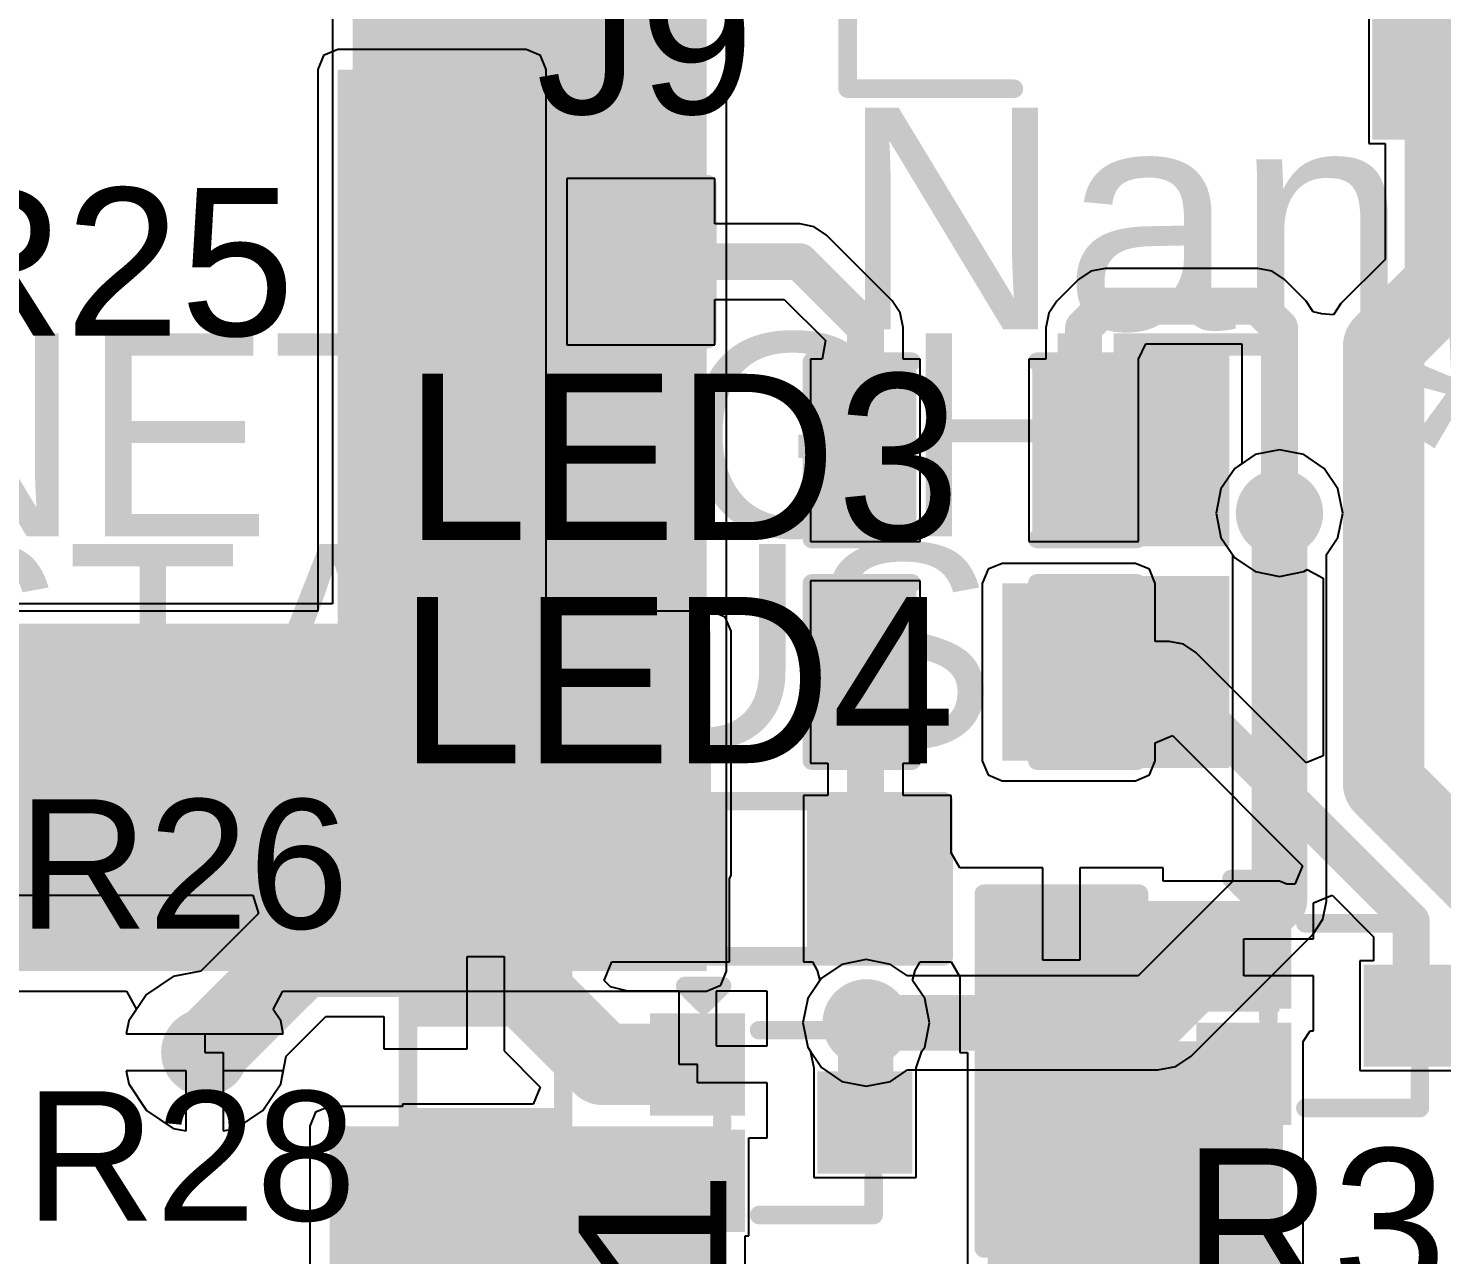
# Model space of a CAD drawing. Header units: millimetres. Extents: x -0.26 to 4.68, y -0.29 to 2.93.
# Drawn here: x 0.2682 to 0.6507, y 1.9643 to 2.2962 of the extents above; entities that cross this region are included whole.
import ezdxf

# ---------------------------------------------------------------- set-up
doc = ezdxf.new("R2010")
doc.units = ezdxf.units.MM
doc.header["$MEASUREMENT"] = 0
for name, color, linetype in [('BottomLayer', 5, 'Continuous'), ('BottomSolder', 6, 'Continuous'), ('TopLayer', 1, 'Continuous'), ('TopOverlay', 2, 'Continuous'), ('TopPaste', 8, 'Continuous'), ('TopSolder', 216, 'Continuous'), ('ViaHoleLayer', 16, 'Continuous')]:
    doc.layers.add(name, color=color, linetype=linetype)
doc.styles.add('Arial', font='arial.ttf', dxfattribs={"height": 0.2})

# ---------------------------------------------------------------- blocks, each defined once
blk = doc.blocks.new('LED_0603_14')
at = {"layer": 'TopLayer'}
for points in [[(-0.03937, 0.01969), (-0.01969, 0.01969), (-0.01969, -0.01969), (-0.03937, -0.01969)], [(0.01969, 0.01969), (0.03937, 0.01969), (0.03937, -0.01969), (0.01969, -0.01969)]]:
    blk.add_hatch(color=1, dxfattribs=at).paths.add_polyline_path(points)
at = {"layer": 'TopOverlay'}
blk.add_hatch(color=2, dxfattribs=at).paths.add_polyline_path([(0.044, -0.026), (0.069, -0.026), (0.069, 0.026), (0.044, 0.026)])
at = {"layer": 'TopPaste'}
for points in [[(-0.03937, 0.01969), (-0.01969, 0.01969), (-0.01969, -0.01969), (-0.03937, -0.01969)], [(0.01969, 0.01969), (0.03937, 0.01969), (0.03937, -0.01969), (0.01969, -0.01969)]]:
    blk.add_hatch(color=8, dxfattribs=at).paths.add_polyline_path(points)
at = {"layer": 'TopSolder'}
for points in [[(-0.04337, 0.02369), (-0.01569, 0.02369), (-0.01569, -0.02369), (-0.04337, -0.02369)], [(0.01569, 0.02369), (0.04337, 0.02369), (0.04337, -0.02369), (0.01569, -0.02369)]]:
    blk.add_hatch(color=216, dxfattribs=at).paths.add_polyline_path(points)
at = {"layer": 'TopOverlay', "const_width": 0.005}
for points in [[(-0.044, 0.024), (-0.017, 0.024)], [(-0.044, -0.024), (-0.044, 0.024)], [(0.017, 0.024), (0.044, 0.024)], [(0.044, -0.024), (0.044, 0.024)], [(-0.044, -0.024), (-0.017, -0.024)], [(0.017, -0.024), (0.044, -0.024)]]:
    blk.add_lwpolyline(points, dxfattribs=at)
at = {"layer": 'TopOverlay', "const_width": 0.0025}
for points in [[(-0.04525, 0.024, 1), (-0.04275, 0.024, 1)], [(-0.04525, 0.024, 1), (-0.04275, 0.024, 1)], [(-0.01825, 0.024, 1), (-0.01575, 0.024, 1)], [(0.01575, 0.024, 1), (0.01825, 0.024, 1)], [(0.04275, 0.024, 1), (0.04525, 0.024, 1)], [(0.04275, 0.024, 1), (0.04525, 0.024, 1)], [(-0.04525, -0.024, 1), (-0.04275, -0.024, 1)], [(-0.04525, -0.024, 1), (-0.04275, -0.024, 1)], [(-0.01825, -0.024, 1), (-0.01575, -0.024, 1)], [(0.01575, -0.024, 1), (0.01825, -0.024, 1)], [(0.04275, -0.024, 1), (0.04525, -0.024, 1)], [(0.04275, -0.024, 1), (0.04525, -0.024, 1)]]:
    blk.add_lwpolyline(points, format="xyb", close=True, dxfattribs=at)
at = {"layer": 'TopOverlay'}
blk.add_text('LED4', height=0.045, dxfattribs=at).set_placement((-0.15575, -0.02468))
blk = doc.blocks.new('R___0603_22')
at = {"layer": 'TopLayer'}
for points in [[(-0.015, 0.0175), (-0.015, -0.0175), (-0.045, -0.0175), (-0.045, 0.0175)], [(0.045, 0.0175), (0.045, -0.0175), (0.015, -0.0175), (0.015, 0.0175)]]:
    blk.add_hatch(color=1, dxfattribs=at).paths.add_polyline_path(points)
at = {"layer": 'TopPaste'}
for points in [[(-0.015, 0.0175), (-0.015, -0.0175), (-0.045, -0.0175), (-0.045, 0.0175)], [(0.045, 0.0175), (0.045, -0.0175), (0.015, -0.0175), (0.015, 0.0175)]]:
    blk.add_hatch(color=8, dxfattribs=at).paths.add_polyline_path(points)
at = {"layer": 'TopSolder'}
for points in [[(-0.011, 0.0215), (-0.011, -0.0215), (-0.049, -0.0215), (-0.049, 0.0215)], [(0.049, 0.0215), (0.049, -0.0215), (0.011, -0.0215), (0.011, 0.0215)]]:
    blk.add_hatch(color=216, dxfattribs=at).paths.add_polyline_path(points)
at = {"layer": 'TopOverlay', "const_width": 0.005}
for points in [[(-0.048, 0.021), (-0.048, -0.021)], [(0.048, 0.021), (-0.048, 0.021)], [(0.048, 0.021), (0.048, -0.021)], [(0.048, -0.021), (-0.048, -0.021)]]:
    blk.add_lwpolyline(points, dxfattribs=at)
at = {"layer": 'TopOverlay', "const_width": 0.0025}
for points in [[(-0.04925, 0.021, 1), (-0.04675, 0.021, 1)], [(-0.04925, 0.021, 1), (-0.04675, 0.021, 1)], [(0.04675, 0.021, 1), (0.04925, 0.021, 1)], [(0.04675, 0.021, 1), (0.04925, 0.021, 1)], [(-0.04925, -0.021, 1), (-0.04675, -0.021, 1)], [(-0.04925, -0.021, 1), (-0.04675, -0.021, 1)], [(0.04675, -0.021, 1), (0.04925, -0.021, 1)], [(0.04675, -0.021, 1), (0.04925, -0.021, 1)]]:
    blk.add_lwpolyline(points, format="xyb", close=True, dxfattribs=at)
blk = doc.blocks.new('R___0603_58')
at = {"layer": 'TopLayer'}
for points in [[(-0.015, 0.0175), (-0.015, -0.0175), (-0.045, -0.0175), (-0.045, 0.0175)], [(0.045, 0.0175), (0.045, -0.0175), (0.015, -0.0175), (0.015, 0.0175)]]:
    blk.add_hatch(color=1, dxfattribs=at).paths.add_polyline_path(points)
at = {"layer": 'TopPaste'}
for points in [[(-0.015, 0.0175), (-0.015, -0.0175), (-0.045, -0.0175), (-0.045, 0.0175)], [(0.045, 0.0175), (0.045, -0.0175), (0.015, -0.0175), (0.015, 0.0175)]]:
    blk.add_hatch(color=8, dxfattribs=at).paths.add_polyline_path(points)
at = {"layer": 'TopSolder'}
for points in [[(-0.011, 0.0215), (-0.011, -0.0215), (-0.049, -0.0215), (-0.049, 0.0215)], [(0.049, 0.0215), (0.049, -0.0215), (0.011, -0.0215), (0.011, 0.0215)]]:
    blk.add_hatch(color=216, dxfattribs=at).paths.add_polyline_path(points)
at = {"layer": 'TopOverlay', "const_width": 0.005}
for points in [[(-0.048, 0.021), (-0.048, -0.021)], [(-0.048, 0.021), (0.048, 0.021)], [(0.048, 0.021), (0.048, -0.021)], [(-0.048, -0.021), (0.048, -0.021)]]:
    blk.add_lwpolyline(points, dxfattribs=at)
at = {"layer": 'TopOverlay', "const_width": 0.0025}
for points in [[(-0.04925, 0.021, 1), (-0.04675, 0.021, 1)], [(-0.04925, 0.021, 1), (-0.04675, 0.021, 1)], [(0.04675, 0.021, 1), (0.04925, 0.021, 1)], [(0.04675, 0.021, 1), (0.04925, 0.021, 1)], [(-0.04925, -0.021, 1), (-0.04675, -0.021, 1)], [(-0.04925, -0.021, 1), (-0.04675, -0.021, 1)], [(0.04675, -0.021, 1), (0.04925, -0.021, 1)], [(0.04675, -0.021, 1), (0.04925, -0.021, 1)]]:
    blk.add_lwpolyline(points, format="xyb", close=True, dxfattribs=at)
blk = doc.blocks.new('R___0603_60')
at = {"layer": 'TopLayer'}
for points in [[(-0.015, 0.0175), (-0.015, -0.0175), (-0.045, -0.0175), (-0.045, 0.0175)], [(0.045, 0.0175), (0.045, -0.0175), (0.015, -0.0175), (0.015, 0.0175)]]:
    blk.add_hatch(color=1, dxfattribs=at).paths.add_polyline_path(points)
at = {"layer": 'TopPaste'}
for points in [[(-0.015, 0.0175), (-0.015, -0.0175), (-0.045, -0.0175), (-0.045, 0.0175)], [(0.045, 0.0175), (0.045, -0.0175), (0.015, -0.0175), (0.015, 0.0175)]]:
    blk.add_hatch(color=8, dxfattribs=at).paths.add_polyline_path(points)
at = {"layer": 'TopSolder'}
for points in [[(-0.011, 0.0215), (-0.011, -0.0215), (-0.049, -0.0215), (-0.049, 0.0215)], [(0.049, 0.0215), (0.049, -0.0215), (0.011, -0.0215), (0.011, 0.0215)]]:
    blk.add_hatch(color=216, dxfattribs=at).paths.add_polyline_path(points)
at = {"layer": 'TopOverlay', "const_width": 0.005}
for points in [[(-0.048, 0.021), (-0.048, -0.021)], [(-0.048, 0.021), (0.048, 0.021)], [(0.048, 0.021), (0.048, -0.021)], [(-0.048, -0.021), (0.048, -0.021)]]:
    blk.add_lwpolyline(points, dxfattribs=at)
at = {"layer": 'TopOverlay', "const_width": 0.0025}
for points in [[(-0.04925, 0.021, 1), (-0.04675, 0.021, 1)], [(-0.04925, 0.021, 1), (-0.04675, 0.021, 1)], [(0.04675, 0.021, 1), (0.04925, 0.021, 1)], [(0.04675, 0.021, 1), (0.04925, 0.021, 1)], [(-0.04925, -0.021, 1), (-0.04675, -0.021, 1)], [(-0.04925, -0.021, 1), (-0.04675, -0.021, 1)], [(0.04675, -0.021, 1), (0.04925, -0.021, 1)], [(0.04675, -0.021, 1), (0.04925, -0.021, 1)]]:
    blk.add_lwpolyline(points, format="xyb", close=True, dxfattribs=at)
blk = doc.blocks.new('R___0603_62')
at = {"layer": 'TopLayer'}
for points in [[(-0.015, 0.0175), (-0.015, -0.0175), (-0.045, -0.0175), (-0.045, 0.0175)], [(0.045, 0.0175), (0.045, -0.0175), (0.015, -0.0175), (0.015, 0.0175)]]:
    blk.add_hatch(color=1, dxfattribs=at).paths.add_polyline_path(points)
at = {"layer": 'TopPaste'}
for points in [[(-0.015, 0.0175), (-0.015, -0.0175), (-0.045, -0.0175), (-0.045, 0.0175)], [(0.045, 0.0175), (0.045, -0.0175), (0.015, -0.0175), (0.015, 0.0175)]]:
    blk.add_hatch(color=8, dxfattribs=at).paths.add_polyline_path(points)
at = {"layer": 'TopSolder'}
for points in [[(-0.011, 0.0215), (-0.011, -0.0215), (-0.049, -0.0215), (-0.049, 0.0215)], [(0.049, 0.0215), (0.049, -0.0215), (0.011, -0.0215), (0.011, 0.0215)]]:
    blk.add_hatch(color=216, dxfattribs=at).paths.add_polyline_path(points)
at = {"layer": 'TopOverlay', "const_width": 0.005}
for points in [[(0.048, 0.021), (-0.048, 0.021)], [(-0.048, 0.021), (-0.048, -0.021)], [(0.048, 0.021), (0.048, -0.021)], [(0.048, -0.021), (-0.048, -0.021)]]:
    blk.add_lwpolyline(points, dxfattribs=at)
at = {"layer": 'TopOverlay', "const_width": 0.0025}
for points in [[(-0.04925, 0.021, 1), (-0.04675, 0.021, 1)], [(-0.04925, 0.021, 1), (-0.04675, 0.021, 1)], [(0.04675, 0.021, 1), (0.04925, 0.021, 1)], [(0.04675, 0.021, 1), (0.04925, 0.021, 1)], [(-0.04925, -0.021, 1), (-0.04675, -0.021, 1)], [(-0.04925, -0.021, 1), (-0.04675, -0.021, 1)], [(0.04675, -0.021, 1), (0.04925, -0.021, 1)], [(0.04675, -0.021, 1), (0.04925, -0.021, 1)]]:
    blk.add_lwpolyline(points, format="xyb", close=True, dxfattribs=at)
blk = doc.blocks.new('SOT_723_85')
at = {"layer": 'TopLayer'}
for points in [[(-0.00984, 0.0315), (0.00984, 0.0315), (0.00984, 0.01378), (-0.00984, 0.01378)], [(-0.02559, -0.01378), (-0.00591, -0.01378), (-0.00591, -0.0315), (-0.02559, -0.0315)], [(0.00591, -0.01378), (0.02559, -0.01378), (0.02559, -0.0315), (0.00591, -0.0315)]]:
    blk.add_hatch(color=1, dxfattribs=at).paths.add_polyline_path(points)
at = {"layer": 'TopPaste'}
for points in [[(-0.00984, 0.0315), (0.00984, 0.0315), (0.00984, 0.01378), (-0.00984, 0.01378)], [(-0.02559, -0.01378), (-0.00591, -0.01378), (-0.00591, -0.0315), (-0.02559, -0.0315)], [(0.00591, -0.01378), (0.02559, -0.01378), (0.02559, -0.0315), (0.00591, -0.0315)]]:
    blk.add_hatch(color=8, dxfattribs=at).paths.add_polyline_path(points)
at = {"layer": 'TopSolder'}
for points in [[(-0.01384, 0.0355), (0.01384, 0.0355), (0.01384, 0.00978), (-0.01384, 0.00978)], [(-0.02959, -0.00978), (-0.00191, -0.00978), (-0.00191, -0.0355), (-0.02959, -0.0355)], [(0.00191, -0.00978), (0.02959, -0.00978), (0.02959, -0.0355), (0.00191, -0.0355)]]:
    blk.add_hatch(color=216, dxfattribs=at).paths.add_polyline_path(points)
at = {"layer": 'TopOverlay', "const_width": 0.005}
for points in [[(-0.015, 0.025), (-0.025, 0.025)], [(-0.025, -0.006), (-0.025, 0.025)], [(-0.015, 0.025), (-0.025, 0.025)], [(-0.025, -0.006), (-0.025, 0.025)], [(0.025, 0.025), (0.015, 0.025)], [(0.025, -0.006), (0.025, 0.025)], [(-0.032, -0.021), (-0.037, -0.016)], [(-0.037, -0.026), (-0.037, -0.016)], [(0.001, -0.016), (-0.001, -0.016)], [(-0.037, -0.026), (-0.032, -0.021)]]:
    blk.add_lwpolyline(points, dxfattribs=at)
at = {"layer": 'TopOverlay', "const_width": 0.0025}
for points in [[(-0.02625, 0.025, 1), (-0.02375, 0.025, 1)], [(-0.02625, 0.025, 1), (-0.02375, 0.025, 1)], [(-0.02625, 0.025, 1), (-0.02375, 0.025, 1)], [(-0.02625, 0.025, 1), (-0.02375, 0.025, 1)], [(-0.01625, 0.025, 1), (-0.01375, 0.025, 1)], [(-0.01625, 0.025, 1), (-0.01375, 0.025, 1)], [(0.01375, 0.025, 1), (0.01625, 0.025, 1)], [(0.02375, 0.025, 1), (0.02625, 0.025, 1)], [(0.02375, 0.025, 1), (0.02625, 0.025, 1)], [(-0.02625, -0.006, 1), (-0.02375, -0.006, 1)], [(-0.02625, -0.006, 1), (-0.02375, -0.006, 1)], [(0.02375, -0.006, 1), (0.02625, -0.006, 1)], [(-0.03825, -0.016, 1), (-0.03575, -0.016, 1)], [(-0.03825, -0.016, 1), (-0.03575, -0.016, 1)], [(-0.00225, -0.016, 1), (0.00025, -0.016, 1)], [(-0.00025, -0.016, 1), (0.00225, -0.016, 1)], [(-0.03325, -0.021, 1), (-0.03075, -0.021, 1)], [(-0.03325, -0.021, 1), (-0.03075, -0.021, 1)], [(-0.03825, -0.026, 1), (-0.03575, -0.026, 1)], [(-0.03825, -0.026, 1), (-0.03575, -0.026, 1)]]:
    blk.add_lwpolyline(points, format="xyb", close=True, dxfattribs=at)
blk = doc.blocks.new('SOT_723_86')
at = {"layer": 'TopLayer'}
for points in [[(-0.00984, 0.0315), (0.00984, 0.0315), (0.00984, 0.01378), (-0.00984, 0.01378)], [(-0.02559, -0.01378), (-0.00591, -0.01378), (-0.00591, -0.0315), (-0.02559, -0.0315)], [(0.00591, -0.01378), (0.02559, -0.01378), (0.02559, -0.0315), (0.00591, -0.0315)]]:
    blk.add_hatch(color=1, dxfattribs=at).paths.add_polyline_path(points)
at = {"layer": 'TopPaste'}
for points in [[(-0.00984, 0.0315), (0.00984, 0.0315), (0.00984, 0.01378), (-0.00984, 0.01378)], [(-0.02559, -0.01378), (-0.00591, -0.01378), (-0.00591, -0.0315), (-0.02559, -0.0315)], [(0.00591, -0.01378), (0.02559, -0.01378), (0.02559, -0.0315), (0.00591, -0.0315)]]:
    blk.add_hatch(color=8, dxfattribs=at).paths.add_polyline_path(points)
at = {"layer": 'TopSolder'}
for points in [[(-0.01384, 0.0355), (0.01384, 0.0355), (0.01384, 0.00978), (-0.01384, 0.00978)], [(-0.02959, -0.00978), (-0.00191, -0.00978), (-0.00191, -0.0355), (-0.02959, -0.0355)], [(0.00191, -0.00978), (0.02959, -0.00978), (0.02959, -0.0355), (0.00191, -0.0355)]]:
    blk.add_hatch(color=216, dxfattribs=at).paths.add_polyline_path(points)
at = {"layer": 'TopOverlay', "const_width": 0.005}
for points in [[(-0.025, -0.006), (-0.025, 0.025)], [(-0.015, 0.025), (-0.025, 0.025)], [(-0.025, -0.006), (-0.025, 0.025)], [(-0.015, 0.025), (-0.025, 0.025)], [(0.025, 0.025), (0.015, 0.025)], [(0.025, -0.006), (0.025, 0.025)], [(-0.037, -0.026), (-0.037, -0.016)], [(-0.032, -0.021), (-0.037, -0.016)], [(0.001, -0.016), (-0.001, -0.016)], [(-0.037, -0.026), (-0.032, -0.021)]]:
    blk.add_lwpolyline(points, dxfattribs=at)
at = {"layer": 'TopOverlay', "const_width": 0.0025}
for points in [[(-0.02625, 0.025, 1), (-0.02375, 0.025, 1)], [(-0.02625, 0.025, 1), (-0.02375, 0.025, 1)], [(-0.02625, 0.025, 1), (-0.02375, 0.025, 1)], [(-0.02625, 0.025, 1), (-0.02375, 0.025, 1)], [(-0.01625, 0.025, 1), (-0.01375, 0.025, 1)], [(-0.01625, 0.025, 1), (-0.01375, 0.025, 1)], [(0.01375, 0.025, 1), (0.01625, 0.025, 1)], [(0.02375, 0.025, 1), (0.02625, 0.025, 1)], [(0.02375, 0.025, 1), (0.02625, 0.025, 1)], [(-0.02625, -0.006, 1), (-0.02375, -0.006, 1)], [(-0.02625, -0.006, 1), (-0.02375, -0.006, 1)], [(0.02375, -0.006, 1), (0.02625, -0.006, 1)], [(-0.03825, -0.016, 1), (-0.03575, -0.016, 1)], [(-0.03825, -0.016, 1), (-0.03575, -0.016, 1)], [(-0.00225, -0.016, 1), (0.00025, -0.016, 1)], [(-0.00025, -0.016, 1), (0.00225, -0.016, 1)], [(-0.03325, -0.021, 1), (-0.03075, -0.021, 1)], [(-0.03325, -0.021, 1), (-0.03075, -0.021, 1)], [(-0.03825, -0.026, 1), (-0.03575, -0.026, 1)], [(-0.03825, -0.026, 1), (-0.03575, -0.026, 1)]]:
    blk.add_lwpolyline(points, format="xyb", close=True, dxfattribs=at)
blk = doc.blocks.new('LED_0603_98')
at = {"layer": 'TopLayer'}
for points in [[(-0.03937, 0.01969), (-0.01969, 0.01969), (-0.01969, -0.01969), (-0.03937, -0.01969)], [(0.01969, 0.01969), (0.03937, 0.01969), (0.03937, -0.01969), (0.01969, -0.01969)]]:
    blk.add_hatch(color=1, dxfattribs=at).paths.add_polyline_path(points)
at = {"layer": 'TopOverlay'}
blk.add_hatch(color=2, dxfattribs=at).paths.add_polyline_path([(0.044, -0.02601), (0.069, -0.02601), (0.069, 0.02599), (0.044, 0.02599)])
at = {"layer": 'TopPaste'}
for points in [[(-0.03937, 0.01969), (-0.01969, 0.01969), (-0.01969, -0.01969), (-0.03937, -0.01969)], [(0.01969, 0.01969), (0.03937, 0.01969), (0.03937, -0.01969), (0.01969, -0.01969)]]:
    blk.add_hatch(color=8, dxfattribs=at).paths.add_polyline_path(points)
at = {"layer": 'TopSolder'}
for points in [[(-0.04337, 0.02369), (-0.01569, 0.02369), (-0.01569, -0.02369), (-0.04337, -0.02369)], [(0.01569, 0.02369), (0.04337, 0.02369), (0.04337, -0.02369), (0.01569, -0.02369)]]:
    blk.add_hatch(color=216, dxfattribs=at).paths.add_polyline_path(points)
at = {"layer": 'TopOverlay', "const_width": 0.005}
for points in [[(-0.044, 0.024), (-0.017, 0.024)], [(-0.044, -0.024), (-0.044, 0.024)], [(0.017, 0.024), (0.044, 0.024)], [(0.044, -0.024), (0.044, 0.024)], [(-0.044, -0.024), (-0.017, -0.024)], [(0.017, -0.024), (0.044, -0.024)]]:
    blk.add_lwpolyline(points, dxfattribs=at)
at = {"layer": 'TopOverlay', "const_width": 0.0025}
for points in [[(-0.04525, 0.024, 1), (-0.04275, 0.024, 1)], [(-0.04525, 0.024, 1), (-0.04275, 0.024, 1)], [(-0.01825, 0.024, 1), (-0.01575, 0.024, 1)], [(0.01575, 0.024, 1), (0.01825, 0.024, 1)], [(0.04275, 0.024, 1), (0.04525, 0.024, 1)], [(0.04275, 0.024, 1), (0.04525, 0.024, 1)], [(-0.04525, -0.024, 1), (-0.04275, -0.024, 1)], [(-0.04525, -0.024, 1), (-0.04275, -0.024, 1)], [(-0.01825, -0.024, 1), (-0.01575, -0.024, 1)], [(0.01575, -0.024, 1), (0.01825, -0.024, 1)], [(0.04275, -0.024, 1), (0.04525, -0.024, 1)], [(0.04275, -0.024, 1), (0.04525, -0.024, 1)]]:
    blk.add_lwpolyline(points, format="xyb", close=True, dxfattribs=at)
at = {"layer": 'TopOverlay'}
blk.add_text('LED3', height=0.045, dxfattribs=at).set_placement((-0.15435, -0.02429))
blk = doc.blocks.new('XKNANO_113_106')
at = {"layer": 'TopLayer'}
blk.add_hatch(color=1, dxfattribs=at).paths.add_polyline_path([(0.0815, 0.2878), (0.11299, 0.2878), (0.11299, 0.24291), (0.0815, 0.24291)])
at = {"layer": 'TopPaste'}
blk.add_hatch(color=8, dxfattribs=at).paths.add_polyline_path([(0.0815, 0.2878), (0.11299, 0.2878), (0.11299, 0.24291), (0.0815, 0.24291)])
at = {"layer": 'TopSolder'}
blk.add_hatch(color=216, dxfattribs=at).paths.add_polyline_path([(0.0775, 0.2918), (0.11699, 0.2918), (0.11699, 0.23891), (0.0775, 0.23891)])
at = {"layer": 'TopOverlay', "const_width": 0.005}
for points in [[(0.259, 0.278), (0.214, 0.278)], [(0.259, 0.278), (0.259, 0.258)]]:
    blk.add_lwpolyline(points, dxfattribs=at)
at = {"layer": 'TopOverlay', "const_width": 0.0025}
for points in [[(0.21275, 0.278, 1), (0.21525, 0.278, 1)], [(0.25775, 0.278, 1), (0.26025, 0.278, 1)], [(0.25775, 0.278, 1), (0.26025, 0.278, 1)]]:
    blk.add_lwpolyline(points, format="xyb", close=True, dxfattribs=at)

msp = doc.modelspace()

# ---------------------------------------------------------------- hatches: boundary and pattern name
at = {"layer": 'BottomLayer'}
for points in [[(0.356, 2.07595), (0.45182, 2.07595), (0.45182, 2.477), (0.356, 2.477)], [(0.211, 2.041), (0.45182, 2.041), (0.45182, 2.135), (0.211, 2.135)]]:
    msp.add_hatch(color=5, dxfattribs=at).paths.add_polyline_path(points)
h = msp.add_hatch(color=5, dxfattribs=at)
edge = h.paths.add_edge_path()
edge.add_arc((0.374, 2.269), 0.01181, 0, 360)
h = msp.add_hatch(color=5, dxfattribs=at)
edge = h.paths.add_edge_path()
edge.add_arc((0.60682, 2.16495), 0.01181, 0, 360)
h = msp.add_hatch(color=5, dxfattribs=at)
edge = h.paths.add_edge_path()
edge.add_arc((0.495, 2.027), 0.01181, 0, 360)
h = msp.add_hatch(color=5, dxfattribs=at)
edge = h.paths.add_edge_path()
edge.add_arc((0.316, 2.019), 0.01181, 0, 360)
at = {"layer": 'BottomSolder'}
h = msp.add_hatch(color=6, dxfattribs=at)
edge = h.paths.add_edge_path()
edge.add_arc((0.374, 2.269), 0.00591, 0, 360)
h = msp.add_hatch(color=6, dxfattribs=at)
edge = h.paths.add_edge_path()
edge.add_arc((0.60682, 2.16495), 0.00591, 0, 360)
h = msp.add_hatch(color=6, dxfattribs=at)
edge = h.paths.add_edge_path()
edge.add_arc((0.495, 2.027), 0.00591, 0, 360)
h = msp.add_hatch(color=6, dxfattribs=at)
edge = h.paths.add_edge_path()
edge.add_arc((0.316, 2.019), 0.00591, 0, 360)
at = {"layer": 'TopLayer'}
for points in [[(0.352, 2.087), (0.403, 2.087), (0.403, 2.285), (0.352, 2.285)], [(0.56782, 2.09795), (0.56782, 2.14595), (0.53182, 2.14595), (0.53182, 2.09795)], [(0.192, 2.067), (0.453, 2.067), (0.453, 2.133), (0.192, 2.133)], [(0.60682, 2.03), (0.60682, 2.05995), (0.52782, 2.05995), (0.52782, 2.03)], [(0.60782, 1.91495), (0.60782, 2.022), (0.52782, 2.022), (0.52782, 1.91495)], [(0.45682, 1.91095), (0.45682, 1.999), (0.34982, 1.999), (0.34982, 1.91095)]]:
    msp.add_hatch(color=1, dxfattribs=at).paths.add_polyline_path(points)
h = msp.add_hatch(color=1, dxfattribs=at)
edge = h.paths.add_edge_path()
edge.add_arc((0.374, 2.269), 0.01181, 0, 360)
h = msp.add_hatch(color=1, dxfattribs=at)
edge = h.paths.add_edge_path()
edge.add_arc((0.60682, 2.16495), 0.01181, 0, 360)
h = msp.add_hatch(color=1, dxfattribs=at)
edge = h.paths.add_edge_path()
edge.add_arc((0.495, 2.027), 0.01181, 0, 360)
h = msp.add_hatch(color=1, dxfattribs=at)
edge = h.paths.add_edge_path()
edge.add_arc((0.316, 2.019), 0.01181, 0, 360)
at = {"layer": 'TopSolder'}
h = msp.add_hatch(color=216, dxfattribs=at)
edge = h.paths.add_edge_path()
edge.add_arc((0.374, 2.269), 0.00591, 0, 360)
h = msp.add_hatch(color=216, dxfattribs=at)
edge = h.paths.add_edge_path()
edge.add_arc((0.60682, 2.16495), 0.00591, 0, 360)
h = msp.add_hatch(color=216, dxfattribs=at)
edge = h.paths.add_edge_path()
edge.add_arc((0.495, 2.027), 0.00591, 0, 360)
h = msp.add_hatch(color=216, dxfattribs=at)
edge = h.paths.add_edge_path()
edge.add_arc((0.316, 2.019), 0.00591, 0, 360)
at = {"layer": 'ViaHoleLayer'}
h = msp.add_hatch(color=16, dxfattribs=at)
edge = h.paths.add_edge_path()
edge.add_arc((0.374, 2.269), 0.00591, 0, 360)
h = msp.add_hatch(color=16, dxfattribs=at)
edge = h.paths.add_edge_path()
edge.add_arc((0.60682, 2.16495), 0.00591, 0, 360)
h = msp.add_hatch(color=16, dxfattribs=at)
edge = h.paths.add_edge_path()
edge.add_arc((0.495, 2.027), 0.00591, 0, 360)
h = msp.add_hatch(color=16, dxfattribs=at)
edge = h.paths.add_edge_path()
edge.add_arc((0.316, 2.019), 0.00591, 0, 360)

# ---------------------------------------------------------------- linework, layer by layer
at = {"layer": 'BottomLayer'}
for p, q in [((0.35059, 2.477), (0.35059, 2.14041)), ((0.45723, 2.135), (0.45723, 2.38859)), ((0.60026, 2.18078), (0.5947, 2.17707)), ((0.60682, 2.18209), (0.60026, 2.18078)), ((0.61338, 2.18078), (0.60682, 2.18209)), ((0.61894, 2.17707), (0.61338, 2.18078)), ((0.5947, 2.17707), (0.59099, 2.17151)), ((0.62266, 2.17151), (0.61894, 2.17707)), ((0.59099, 2.17151), (0.58968, 2.16495)), ((0.62396, 2.16495), (0.62266, 2.17151)), ((0.58968, 2.16495), (0.59099, 2.15839)), ((0.62266, 2.15839), (0.62396, 2.16495)), ((0.59099, 2.15839), (0.59408, 2.15376)), ((0.61957, 2.15376), (0.62266, 2.15839)), ((0.59408, 2.15376), (0.59408, 2.06523)), ((0.61957, 2.05995), (0.61957, 2.15376)), ((0.35059, 2.14041), (0.26175, 2.14041)), ((0.45723, 2.041), (0.45723, 2.135)), ((0.59408, 2.06523), (0.56859, 2.03974)), ((0.6186, 2.05507), (0.61957, 2.05995)), ((0.61583, 2.05094), (0.6186, 2.05507)), ((0.58289, 2.01799), (0.61583, 2.05094)), ((0.48844, 2.04284), (0.48288, 2.03912)), ((0.495, 2.04414), (0.48844, 2.04284)), ((0.50156, 2.04284), (0.495, 2.04414)), ((0.50618, 2.03974), (0.50156, 2.04284)), ((0.45565, 2.03717), (0.45723, 2.041)), ((0.48288, 2.03912), (0.47916, 2.03356)), ((0.56859, 2.03974), (0.50618, 2.03974)), ((0.22341, 2.03559), (0.29484, 2.03559)), ((0.29484, 2.03559), (0.29751, 2.03059)), ((0.33449, 2.03059), (0.33716, 2.03559)), ((0.33716, 2.03559), (0.45182, 2.03559)), ((0.45182, 2.03559), (0.45565, 2.03717)), ((0.47916, 2.03356), (0.47786, 2.027)), ((0.29545, 2.02751), (0.29476, 2.024)), ((0.29751, 2.03059), (0.29545, 2.02751)), ((0.33655, 2.02751), (0.33449, 2.03059)), ((0.33724, 2.024), (0.33655, 2.02751)), ((0.29476, 2.024), (0.33724, 2.024)), ((0.47786, 2.027), (0.47916, 2.02044)), ((0.47916, 2.02044), (0.48288, 2.01488)), ((0.57875, 2.01523), (0.58289, 2.01799)), ((0.311, 2.014), (0.29476, 2.014)), ((0.29476, 2.014), (0.29545, 2.01049)), ((0.311, 1.99776), (0.311, 2.014)), ((0.33724, 2.014), (0.321, 2.014)), ((0.321, 2.014), (0.321, 1.99776)), ((0.33655, 2.01049), (0.33724, 2.014)), ((0.48288, 2.01488), (0.48844, 2.01116)), ((0.50156, 2.01116), (0.50618, 2.01426)), ((0.50618, 2.01426), (0.57387, 2.01426)), ((0.57387, 2.01426), (0.57875, 2.01523)), ((0.29545, 2.01049), (0.30028, 2.00328)), ((0.33172, 2.00328), (0.33655, 2.01049)), ((0.48844, 2.01116), (0.495, 2.00986)), ((0.495, 2.00986), (0.50156, 2.01116)), ((0.30028, 2.00328), (0.30749, 1.99845)), ((0.32451, 1.99845), (0.33172, 2.00328)), ((0.30749, 1.99845), (0.311, 1.99776)), ((0.321, 1.99776), (0.32451, 1.99845))]:
    msp.add_line(p, q, dxfattribs=at)
at = {"layer": 'BottomLayer', "const_width": 0.015}
for points in [[(0.60682, 2.05995), (0.60682, 2.16495)], [(0.57387, 2.027), (0.60682, 2.05995)], [(0.495, 2.027), (0.57387, 2.027)]]:
    msp.add_lwpolyline(points, dxfattribs=at)
at = {"layer": 'BottomLayer', "const_width": 0.0075}
for points in [[(0.60307, 2.16495, 1), (0.61057, 2.16495, 1)], [(0.60307, 2.05995, 1), (0.61057, 2.05995, 1)], [(0.60307, 2.05995, 1), (0.61057, 2.05995, 1)], [(0.49125, 2.027, 1), (0.49875, 2.027, 1)], [(0.57012, 2.027, 1), (0.57762, 2.027, 1)], [(0.57012, 2.027, 1), (0.57762, 2.027, 1)]]:
    msp.add_lwpolyline(points, format="xyb", close=True, dxfattribs=at)
at = {"layer": 'TopLayer'}
for p, q in [((0.63098, 2.31989), (0.63098, 2.26501)), ((0.34817, 2.28883), (0.34659, 2.285)), ((0.352, 2.29041), (0.34817, 2.28883)), ((0.403, 2.29041), (0.352, 2.29041)), ((0.40683, 2.28883), (0.403, 2.29041)), ((0.40841, 2.285), (0.40683, 2.28883)), ((0.34659, 2.285), (0.34659, 2.13841)), ((0.40841, 2.13841), (0.40841, 2.285)), ((0.63098, 2.26501), (0.63541, 2.26501)), ((0.63541, 2.26501), (0.63541, 2.23361)), ((0.454, 2.2555), (0.414, 2.2555)), ((0.414, 2.2555), (0.414, 2.2105)), ((0.454, 2.2432), (0.454, 2.2555)), ((0.477, 2.2432), (0.454, 2.2432)), ((0.4809, 2.24242), (0.477, 2.2432)), ((0.48421, 2.24021), (0.4809, 2.24242)), ((0.50198, 2.22244), (0.48421, 2.24021)), ((0.55578, 2.23042), (0.55247, 2.22821)), ((0.55968, 2.2312), (0.55578, 2.23042)), ((0.60096, 2.2312), (0.55968, 2.2312)), ((0.60487, 2.23042), (0.60096, 2.2312)), ((0.60817, 2.22821), (0.60487, 2.23042)), ((0.63541, 2.23361), (0.62346, 2.22166)), ((0.55247, 2.22821), (0.54661, 2.22235)), ((0.61403, 2.22235), (0.60817, 2.22821)), ((0.454, 2.2105), (0.454, 2.2228)), ((0.454, 2.2228), (0.47278, 2.2228)), ((0.47278, 2.2228), (0.48395, 2.21163)), ((0.50419, 2.21913), (0.50198, 2.22244)), ((0.54661, 2.22235), (0.5444, 2.21904)), ((0.61597, 2.21945), (0.61403, 2.22235)), ((0.50496, 2.21523), (0.50419, 2.21913)), ((0.5444, 2.21904), (0.54363, 2.21514)), ((0.61828, 2.21887), (0.61597, 2.21945)), ((0.62143, 2.21861), (0.61828, 2.21887)), ((0.62346, 2.22166), (0.62143, 2.21861)), ((0.50496, 2.20663), (0.50496, 2.21523)), ((0.54363, 2.21514), (0.54363, 2.20663)), ((0.48395, 2.21163), (0.48306, 2.20663)), ((0.56867, 2.20663), (0.57067, 2.2108)), ((0.57067, 2.2108), (0.59663, 2.2108)), ((0.59663, 2.2108), (0.59663, 2.17835)), ((0.414, 2.2105), (0.454, 2.2105)), ((0.48306, 2.20663), (0.47992, 2.20663)), ((0.47992, 2.20663), (0.47992, 2.15726)), ((0.50961, 2.20663), (0.50496, 2.20663)), ((0.50961, 2.15726), (0.50961, 2.20663)), ((0.54363, 2.20663), (0.53898, 2.20663)), ((0.53898, 2.20663), (0.53898, 2.15726)), ((0.56867, 2.15726), (0.56867, 2.20663)), ((0.5947, 2.17707), (0.59099, 2.17151)), ((0.59663, 2.17835), (0.5947, 2.17707)), ((0.59099, 2.17151), (0.58968, 2.16495)), ((0.58968, 2.16495), (0.59099, 2.15839)), ((0.47992, 2.15726), (0.50961, 2.15726)), ((0.53898, 2.15726), (0.56867, 2.15726)), ((0.59099, 2.15839), (0.5947, 2.15283)), ((0.528, 2.14978), (0.52641, 2.14595)), ((0.53182, 2.15136), (0.528, 2.14978)), ((0.56782, 2.15136), (0.53182, 2.15136)), ((0.57165, 2.14978), (0.56782, 2.15136)), ((0.57323, 2.14595), (0.57165, 2.14978)), ((0.5947, 2.15283), (0.60026, 2.14911)), ((0.61338, 2.14911), (0.61428, 2.14971)), ((0.61428, 2.14971), (0.61869, 2.14735)), ((0.50961, 2.14663), (0.47992, 2.14663)), ((0.47992, 2.14663), (0.47992, 2.09726)), ((0.50961, 2.09726), (0.50961, 2.14663)), ((0.52641, 2.14595), (0.52641, 2.09795)), ((0.57323, 2.13023), (0.57323, 2.14595)), ((0.60026, 2.14911), (0.60682, 2.14781)), ((0.60682, 2.14781), (0.61338, 2.14911)), ((0.61869, 2.14735), (0.61869, 2.09927)), ((0.34659, 2.13841), (0.26112, 2.13841)), ((0.453, 2.13841), (0.40841, 2.13841)), ((0.45683, 2.13683), (0.453, 2.13841)), ((0.45841, 2.133), (0.45683, 2.13683)), ((0.45841, 2.067), (0.45841, 2.133)), ((0.57696, 2.13023), (0.57323, 2.13023)), ((0.58087, 2.12946), (0.57696, 2.13023)), ((0.58417, 2.12724), (0.58087, 2.12946)), ((0.61407, 2.09735), (0.58417, 2.12724)), ((0.57323, 2.10281), (0.57785, 2.10473)), ((0.57785, 2.10473), (0.61304, 2.06954)), ((0.57323, 2.09795), (0.57323, 2.10281)), ((0.47992, 2.09726), (0.48457, 2.09726)), ((0.48457, 2.09726), (0.48457, 2.0885)), ((0.50496, 2.0885), (0.50496, 2.09726)), ((0.50496, 2.09726), (0.50961, 2.09726)), ((0.52641, 2.09795), (0.528, 2.09412)), ((0.57165, 2.09412), (0.57323, 2.09795)), ((0.61869, 2.09927), (0.61407, 2.09735)), ((0.528, 2.09412), (0.53182, 2.09254)), ((0.53182, 2.09254), (0.56782, 2.09254)), ((0.56782, 2.09254), (0.57165, 2.09412)), ((0.48457, 2.0885), (0.478, 2.0885)), ((0.478, 2.0885), (0.478, 2.0435)), ((0.518, 2.0885), (0.50496, 2.0885)), ((0.518, 2.07299), (0.518, 2.0885)), ((0.52032, 2.06895), (0.518, 2.07299)), ((0.61304, 2.06954), (0.61097, 2.06454)), ((0.458, 2.06601), (0.45841, 2.067)), ((0.458, 2.0435), (0.458, 2.06601)), ((0.523, 2.06895), (0.52032, 2.06895)), ((0.54282, 2.06895), (0.523, 2.06895)), ((0.54282, 2.04395), (0.54282, 2.06895)), ((0.57532, 2.06895), (0.55282, 2.06895)), ((0.55282, 2.06895), (0.55282, 2.04395)), ((0.57532, 2.06536), (0.57532, 2.06895)), ((0.60682, 2.06536), (0.57532, 2.06536)), ((0.60881, 2.06454), (0.60682, 2.06536)), ((0.61097, 2.06454), (0.60881, 2.06454)), ((0.25941, 2.06159), (0.32903, 2.06159)), ((0.32903, 2.06159), (0.33054, 2.05659)), ((0.61604, 2.05947), (0.62104, 2.06154)), ((0.61604, 2.0497), (0.61604, 2.05947)), ((0.62104, 2.06154), (0.63226, 2.05032)), ((0.33046, 2.05654), (0.31496, 2.04103)), ((0.33054, 2.05659), (0.33046, 2.05654)), ((0.63226, 2.05032), (0.63226, 2.04379)), ((0.59718, 2.0397), (0.59718, 2.0497)), ((0.59718, 2.0497), (0.61604, 2.0497)), ((0.387, 2.02), (0.387, 2.045)), ((0.387, 2.045), (0.397, 2.045)), ((0.397, 2.045), (0.397, 2.01943)), ((0.42407, 2.0385), (0.42614, 2.0435)), ((0.42614, 2.0435), (0.458, 2.0435)), ((0.478, 2.0435), (0.48044, 2.0435)), ((0.48044, 2.0435), (0.48176, 2.04113)), ((0.50824, 2.04113), (0.50956, 2.0435)), ((0.50956, 2.0435), (0.518, 2.0435)), ((0.518, 2.0435), (0.52032, 2.03946)), ((0.55282, 2.04395), (0.54282, 2.04395)), ((0.63226, 2.04379), (0.6286, 2.04379)), ((0.6286, 2.04379), (0.6286, 2.01411)), ((0.30749, 2.03955), (0.30028, 2.03472)), ((0.31496, 2.04103), (0.30749, 2.03955)), ((0.48176, 2.04113), (0.48247, 2.0385)), ((0.50753, 2.0385), (0.50824, 2.04113)), ((0.52032, 2.03946), (0.52032, 2.01895)), ((0.61604, 2.0397), (0.59718, 2.0397)), ((0.61604, 2.02485), (0.61604, 2.0397)), ((0.42581, 2.03677), (0.42407, 2.0385)), ((0.4305, 2.03559), (0.42581, 2.03677)), ((0.44436, 2.03559), (0.4305, 2.03559)), ((0.4305, 2.03559), (0.4305, 2.03559)), ((0.4305, 2.03559), (0.4305, 2.03559)), ((0.44436, 2.01575), (0.44436, 2.03559)), ((0.46822, 2.03559), (0.45436, 2.03559)), ((0.45436, 2.03559), (0.45436, 2.02075)), ((0.46822, 2.02075), (0.46822, 2.03559)), ((0.48247, 2.0385), (0.47916, 2.03356)), ((0.51084, 2.03356), (0.50753, 2.0385)), ((0.30028, 2.03472), (0.29545, 2.02751)), ((0.47916, 2.03356), (0.47786, 2.027)), ((0.51214, 2.027), (0.51084, 2.03356)), ((0.29545, 2.02751), (0.29476, 2.024)), ((0.33803, 2.01796), (0.34876, 2.02869)), ((0.34876, 2.02869), (0.3645, 2.02869)), ((0.3645, 2.02869), (0.3645, 2.02)), ((0.29476, 2.024), (0.316, 2.024)), ((0.316, 2.024), (0.316, 2.019)), ((0.47786, 2.027), (0.47916, 2.02044)), ((0.51084, 2.02044), (0.51214, 2.027)), ((0.61323, 2.022), (0.61514, 2.02485)), ((0.61514, 2.02485), (0.61604, 2.02485)), ((0.3645, 2.02), (0.387, 2.02)), ((0.45436, 2.02075), (0.46822, 2.02075)), ((0.47916, 2.02044), (0.47983, 2.01945)), ((0.51008, 2.01931), (0.51084, 2.02044)), ((0.61323, 1.91495), (0.61323, 2.022)), ((0.316, 2.019), (0.321, 2.019)), ((0.321, 2.019), (0.321, 1.99776)), ((0.33655, 2.01049), (0.33803, 2.01796)), ((0.397, 2.01943), (0.40681, 2.00962)), ((0.44936, 2.01575), (0.44436, 2.01575)), ((0.44936, 2.01075), (0.44936, 2.01575)), ((0.47983, 2.01945), (0.48078, 2.01484)), ((0.5085, 2.01484), (0.51008, 2.01931)), ((0.52032, 2.01895), (0.52241, 2.01895)), ((0.52241, 2.01895), (0.52241, 1.91495)), ((0.311, 2.014), (0.29476, 2.014)), ((0.29476, 2.014), (0.29545, 2.01049)), ((0.311, 1.99776), (0.311, 2.014)), ((0.48078, 2.01484), (0.48078, 2.01484)), ((0.48078, 2.01484), (0.48078, 2.01484)), ((0.48078, 2.01484), (0.48078, 1.98516)), ((0.5085, 1.98516), (0.5085, 2.01484)), ((0.5085, 2.01484), (0.5085, 2.01484)), ((0.5085, 2.01484), (0.5085, 2.01484)), ((0.6286, 2.01411), (0.65632, 2.01411)), ((0.29545, 2.01049), (0.30028, 2.00328)), ((0.33172, 2.00328), (0.33655, 2.01049)), ((0.40681, 2.00962), (0.4049, 2.005)), ((0.46822, 2.01075), (0.44936, 2.01075)), ((0.46822, 1.99591), (0.46822, 2.01075)), ((0.34982, 2.00441), (0.346, 2.00283)), ((0.3695, 2.00441), (0.34982, 2.00441)), ((0.4049, 2.005), (0.3695, 2.005)), ((0.3695, 2.005), (0.3695, 2.00441)), ((0.30028, 2.00328), (0.30749, 1.99845)), ((0.32451, 1.99845), (0.33172, 2.00328)), ((0.346, 2.00283), (0.34441, 1.999)), ((0.30749, 1.99845), (0.311, 1.99776)), ((0.321, 1.99776), (0.32451, 1.99845)), ((0.34441, 1.999), (0.34441, 1.91095)), ((0.46322, 1.96941), (0.46322, 1.99591)), ((0.46322, 1.99591), (0.46822, 1.99591)), ((0.48078, 1.98516), (0.5085, 1.98516)), ((0.46223, 1.91095), (0.46223, 1.96941)), ((0.46223, 1.96941), (0.46322, 1.96941))]:
    msp.add_line(p, q, dxfattribs=at)
for points, const_width in [([(0.65173, 2.22685), (0.65173, 2.29245)], 0.022), ([(0.374, 2.233), (0.374, 2.269)], 0.025), ([(0.374, 2.1205), (0.374, 2.233)], 0.025), ([(0.434, 2.233), (0.477, 2.233)], 0.01), ([(0.477, 2.233), (0.49477, 2.21523)], 0.01), ([(0.635, 2.21013), (0.65173, 2.22685)], 0.022), ([(0.55382, 2.21514), (0.55968, 2.221)], 0.01), ([(0.55968, 2.221), (0.60096, 2.221)], 0.01), ([(0.60096, 2.221), (0.60682, 2.21514)], 0.01), ([(0.49477, 2.18195), (0.49477, 2.21523)], 0.01), ([(0.55382, 2.18195), (0.55382, 2.21514)], 0.01), ([(0.60682, 2.16495), (0.60682, 2.21514)], 0.01), ([(0.635, 2.0917), (0.635, 2.21013)], 0.022), ([(0.374, 2.1205), (0.38964, 2.10486)], 0.025), ([(0.49477, 2.066), (0.49477, 2.12195)], 0.01), ([(0.54982, 2.12195), (0.55082, 2.12095)], 0.01), ([(0.55382, 2.12195), (0.55574, 2.12004)], 0.01), ([(0.55574, 2.12004), (0.57696, 2.12004)], 0.01), ([(0.57696, 2.12004), (0.64246, 2.05454)], 0.01), ([(0.32194, 2.1031), (0.40514, 2.10486)], 0.025), ([(0.38964, 2.10486), (0.40514, 2.10486)], 0.025), ([(0.4355, 2.0685), (0.4355, 2.1055)], 0.025), ([(0.199, 2.1005), (0.322, 2.1005)], 0.025), ([(0.635, 2.0917), (0.8093, 1.9174)], 0.022), ([(0.4355, 2.0685), (0.438, 2.066)], 0.025), ([(0.64246, 2.04631), (0.64246, 2.05454)], 0.01), ([(0.316, 2.019), (0.342, 2.045)], 0.022), ([(0.342, 2.045), (0.392, 2.045)], 0.022), ([(0.392, 2.045), (0.3945, 2.045)], 0.022), ([(0.3945, 2.045), (0.42375, 2.01575)], 0.022), ([(0.64246, 2.029), (0.64246, 2.04631)], 0.01), ([(0.64246, 2.029), (0.64246, 2.04631)], 0.01), ([(0.54096, 2.03708), (0.54782, 2.04395)], 0.012), ([(0.49482, 2.02682), (0.495, 2.027)], 0.015), ([(0.49482, 2.00018), (0.49482, 2.02682)], 0.015), ([(0.64246, 2.02895), (0.64246, 2.029)], 0.01), ([(0.42375, 2.01575), (0.44936, 2.01575)], 0.022), ([(0.49464, 2), (0.49482, 2.00018)], 0.015)]:
    msp.add_lwpolyline(points, dxfattribs=dict(at, const_width=const_width))
for points, const_width in [([(0.64623, 2.29245, 1), (0.65723, 2.29245, 1)], 0.011), ([(0.36775, 2.269, 1), (0.38025, 2.269, 1)], 0.0125), ([(0.36775, 2.233, 1), (0.38025, 2.233, 1)], 0.0125), ([(0.36775, 2.233, 1), (0.38025, 2.233, 1)], 0.0125), ([(0.4315, 2.233, 1), (0.4365, 2.233, 1)], 0.005), ([(0.4745, 2.233, 1), (0.4795, 2.233, 1)], 0.005), ([(0.4745, 2.233, 1), (0.4795, 2.233, 1)], 0.005), ([(0.64623, 2.22685, 1), (0.65723, 2.22685, 1)], 0.011), ([(0.64623, 2.22685, 1), (0.65723, 2.22685, 1)], 0.011), ([(0.55718, 2.221, 1), (0.56218, 2.221, 1)], 0.005), ([(0.55718, 2.221, 1), (0.56218, 2.221, 1)], 0.005), ([(0.59846, 2.221, 1), (0.60346, 2.221, 1)], 0.005), ([(0.59846, 2.221, 1), (0.60346, 2.221, 1)], 0.005), ([(0.49227, 2.21523, 1), (0.49727, 2.21523, 1)], 0.005), ([(0.49227, 2.21523, 1), (0.49727, 2.21523, 1)], 0.005), ([(0.55132, 2.21514, 1), (0.55632, 2.21514, 1)], 0.005), ([(0.55132, 2.21514, 1), (0.55632, 2.21514, 1)], 0.005), ([(0.60432, 2.21514, 1), (0.60932, 2.21514, 1)], 0.005), ([(0.60432, 2.21514, 1), (0.60932, 2.21514, 1)], 0.005), ([(0.6295, 2.21013, 1), (0.6405, 2.21013, 1)], 0.011), ([(0.6295, 2.21013, 1), (0.6405, 2.21013, 1)], 0.011), ([(0.49227, 2.18195, 1), (0.49727, 2.18195, 1)], 0.005), ([(0.55132, 2.18195, 1), (0.55632, 2.18195, 1)], 0.005), ([(0.60432, 2.16495, 1), (0.60932, 2.16495, 1)], 0.005), ([(0.36775, 2.1205, 1), (0.38025, 2.1205, 1)], 0.0125), ([(0.36775, 2.1205, 1), (0.38025, 2.1205, 1)], 0.0125), ([(0.49227, 2.12195, 1), (0.49727, 2.12195, 1)], 0.005), ([(0.54732, 2.12195, 1), (0.55232, 2.12195, 1)], 0.005), ([(0.55132, 2.12195, 1), (0.55632, 2.12195, 1)], 0.005), ([(0.54832, 2.12095, 1), (0.55332, 2.12095, 1)], 0.005), ([(0.55324, 2.12004, 1), (0.55824, 2.12004, 1)], 0.005), ([(0.55324, 2.12004, 1), (0.55824, 2.12004, 1)], 0.005), ([(0.57446, 2.12004, 1), (0.57946, 2.12004, 1)], 0.005), ([(0.57446, 2.12004, 1), (0.57946, 2.12004, 1)], 0.005), ([(0.3157, 2.1031, 1), (0.3282, 2.1031, 1)], 0.0125), ([(0.38339, 2.10486, 1), (0.39589, 2.10486, 1)], 0.0125), ([(0.38339, 2.10486, 1), (0.39589, 2.10486, 1)], 0.0125), ([(0.39889, 2.10486, 1), (0.41139, 2.10486, 1)], 0.0125), ([(0.39889, 2.10486, 1), (0.41139, 2.10486, 1)], 0.0125), ([(0.42925, 2.1055, 1), (0.44175, 2.1055, 1)], 0.0125), ([(0.31575, 2.1005, 1), (0.32825, 2.1005, 1)], 0.0125), ([(0.6295, 2.0917, 1), (0.6405, 2.0917, 1)], 0.011), ([(0.6295, 2.0917, 1), (0.6405, 2.0917, 1)], 0.011), ([(0.42925, 2.0685, 1), (0.44175, 2.0685, 1)], 0.0125), ([(0.42925, 2.0685, 1), (0.44175, 2.0685, 1)], 0.0125), ([(0.43175, 2.066, 1), (0.44425, 2.066, 1)], 0.0125), ([(0.49227, 2.066, 1), (0.49727, 2.066, 1)], 0.005), ([(0.63996, 2.05454, 1), (0.64496, 2.05454, 1)], 0.005), ([(0.63996, 2.05454, 1), (0.64496, 2.05454, 1)], 0.005), ([(0.3365, 2.045, 1), (0.3475, 2.045, 1)], 0.011), ([(0.3365, 2.045, 1), (0.3475, 2.045, 1)], 0.011), ([(0.3865, 2.045, 1), (0.3975, 2.045, 1)], 0.011), ([(0.3865, 2.045, 1), (0.3975, 2.045, 1)], 0.011), ([(0.389, 2.045, 1), (0.4, 2.045, 1)], 0.011), ([(0.389, 2.045, 1), (0.4, 2.045, 1)], 0.011), ([(0.63996, 2.04631, 1), (0.64496, 2.04631, 1)], 0.005), ([(0.63996, 2.04631, 1), (0.64496, 2.04631, 1)], 0.005), ([(0.63996, 2.04631, 1), (0.64496, 2.04631, 1)], 0.005), ([(0.54482, 2.04395, 1), (0.55082, 2.04395, 1)], 0.006), ([(0.53796, 2.03708, 1), (0.54396, 2.03708, 1)], 0.006), ([(0.49107, 2.02682, 1), (0.49857, 2.02682, 1)], 0.0075), ([(0.49107, 2.02682, 1), (0.49857, 2.02682, 1)], 0.0075), ([(0.49125, 2.027, 1), (0.49875, 2.027, 1)], 0.0075), ([(0.63996, 2.029, 1), (0.64496, 2.029, 1)], 0.005), ([(0.63996, 2.029, 1), (0.64496, 2.029, 1)], 0.005), ([(0.63996, 2.029, 1), (0.64496, 2.029, 1)], 0.005), ([(0.63996, 2.02895, 1), (0.64496, 2.02895, 1)], 0.005), ([(0.3105, 2.019, 1), (0.3215, 2.019, 1)], 0.011), ([(0.41825, 2.01575, 1), (0.42925, 2.01575, 1)], 0.011), ([(0.41825, 2.01575, 1), (0.42925, 2.01575, 1)], 0.011), ([(0.44386, 2.01575, 1), (0.45486, 2.01575, 1)], 0.011), ([(0.49089, 2, 1), (0.49839, 2, 1)], 0.0075), ([(0.49107, 2.00018, 1), (0.49857, 2.00018, 1)], 0.0075), ([(0.49107, 2.00018, 1), (0.49857, 2.00018, 1)], 0.0075)]:
    msp.add_lwpolyline(points, format="xyb", close=True, dxfattribs=dict(at, const_width=const_width))
at = {"layer": 'TopOverlay', "const_width": 0.006}
for points in [[(0.36347, 2.07547), (0.375, 2.087)], [(0.375, 2.087), (0.42, 2.087)]]:
    msp.add_lwpolyline(points, dxfattribs=at)
at = {"layer": 'TopOverlay', "const_width": 0.003}
for points in [[(0.3735, 2.087, 1), (0.3765, 2.087, 1)], [(0.3735, 2.087, 1), (0.3765, 2.087, 1)], [(0.4185, 2.087, 1), (0.4215, 2.087, 1)], [(0.36197, 2.07547, 1), (0.36497, 2.07547, 1)]]:
    msp.add_lwpolyline(points, format="xyb", close=True, dxfattribs=at)

# ---------------------------------------------------------------- block references
for name, p, rotation in [('XKNANO_113_106', (0.74897, 2.55781), 180), ('R___0603_62', (0.404, 2.233), 180), ('R___0603_22', (0.468, 2.066), 180), ('R___0603_60', (0.392, 2.015), 90), ('SOT_723_85', (0.61982, 2.02895), 270), ('R___0603_58', (0.54782, 2.01395), 90), ('SOT_723_86', (0.472, 2), 270)]:
    msp.add_blockref(name, p, dxfattribs=dict(rotation=rotation))
for name, p in [('LED_0603_98', (0.52429, 2.18195)), ('LED_0603_14', (0.52429, 2.12195))]:
    msp.add_blockref(name, p)

# ---------------------------------------------------------------- texts
at = {"layer": 'TopOverlay', "style": 'Arial'}
for s, height, p in [('J9', 0.04, (0.40568, 2.27301)), ('NanoSIM', 0.06, (0.48782, 2.21465)), ('R25', 0.04, (0.23786, 2.21296)), ('*', 0.065, (0.638, 2.15056)), ('R26', 0.035, (0.26535, 2.05251)), ('R28', 0.035, (0.26735, 1.97351)), ('R30', 0.04, (0.58068, 1.95301))]:
    msp.add_text(s, height=height, dxfattribs=at).set_placement(p)
for s, height, rotation, p in [('NETLIGHT', 0.055, 360, (0.22726, 2.15864)), ('STATUS', 0.055, 360, (0.22726, 2.10164)), ('Q1', 0.04, 90, (0.45717, 1.91239))]:
    msp.add_text(s, height=height, rotation=rotation, dxfattribs=at).set_placement(p)

doc.saveas('drawing.dxf')
